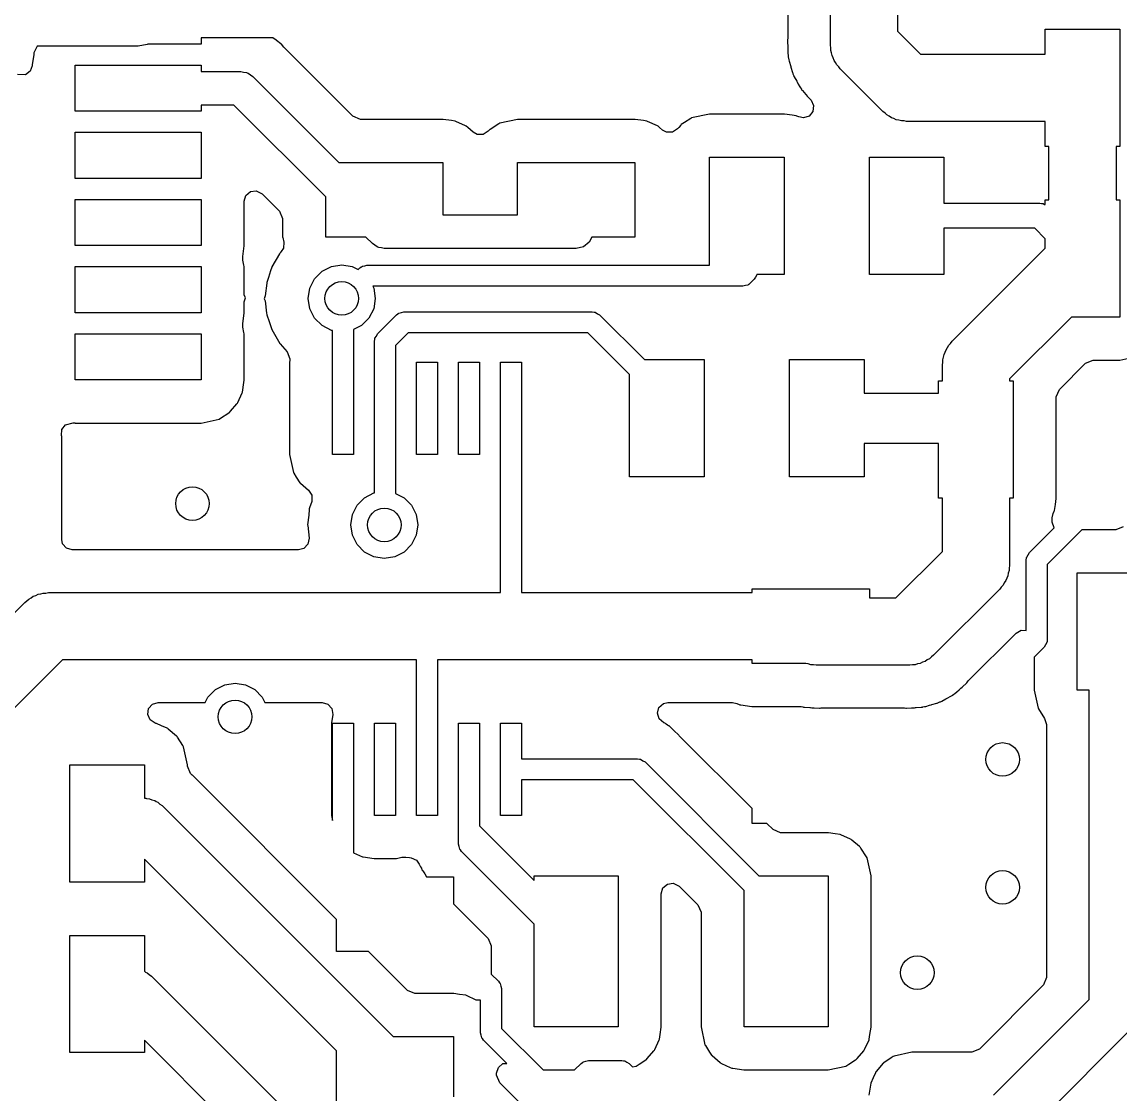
# Model space of a CAD drawing. Extents: x 0.01 to 3.57, y 0.02 to 1.96.
# Drawn here: x 2.652 to 3.167, y 0.691 to 1.194 of the extents above; entities that cross this region are included whole.
import ezdxf

# ---------------------------------------------------------------- set-up
doc = ezdxf.new("R2010")
doc.units = 0
doc.header["$MEASUREMENT"] = 0
doc.layers.add('BLACK', color=7, linetype='CONTINUOUS')

msp = doc.modelspace()

# ---------------------------------------------------------------- linework, layer by layer
at = {"layer": 'BLACK', "linetype": 'CONTINUOUS'}
for p, q in [((3.03079, 1.18272), (3.03079, 1.23272)), ((3.06228, 1.23272), (3.06228, 1.18924)), ((3.01077, 1.21333), (3.01077, 1.18592)), ((3.13154, 1.19022), (3.16654, 1.19022)), ((3.13154, 1.17846), (3.13154, 1.19022)), ((3.16654, 1.19022), (3.16654, 1.13522)), ((2.7693, 1.18614), (2.73563, 1.18614)), ((2.73563, 1.18614), (2.73563, 1.18319)), ((2.77076, 1.185), (2.7693, 1.18614)), ((2.77097, 1.18484), (2.77076, 1.185)), ((2.77303, 1.1834), (2.77097, 1.18484)), ((3.01071, 1.18515), (3.01062, 1.1846)), ((3.01077, 1.18592), (3.01071, 1.18515)), ((3.06228, 1.18924), (3.07306, 1.17846)), ((2.65764, 1.18002), (2.6572, 1.17904)), ((2.65864, 1.1822), (2.65764, 1.18002)), ((2.7061, 1.1822), (2.65864, 1.1822)), ((2.71035, 1.183), (2.7061, 1.1822)), ((2.71067, 1.18319), (2.71035, 1.183)), ((2.73563, 1.18319), (2.71067, 1.18319)), ((2.77323, 1.18317), (2.77303, 1.1834)), ((2.77445, 1.18177), (2.77323, 1.18317)), ((2.77468, 1.18152), (2.77445, 1.18177)), ((2.80683, 1.14937), (2.77468, 1.18152)), ((3.01062, 1.1846), (3.01063, 1.18434)), ((3.01063, 1.18434), (3.01063, 1.18434)), ((3.01063, 1.18434), (3.01076, 1.18191)), ((3.01076, 1.18191), (3.01077, 1.18165)), ((3.01077, 1.18165), (3.01077, 1.18084)), ((3.01077, 1.18084), (3.01078, 1.18071)), ((3.01078, 1.18071), (3.01085, 1.18004)), ((3.01085, 1.18004), (3.01087, 1.17978)), ((3.01087, 1.17978), (3.01101, 1.17709)), ((3.03098, 1.18149), (3.03079, 1.18272)), ((3.03098, 1.18025), (3.03098, 1.18149)), ((3.03136, 1.17907), (3.03098, 1.18025)), ((2.6571, 1.17836), (2.6564, 1.17353)), ((2.6572, 1.17904), (2.6571, 1.17836)), ((3.01101, 1.17709), (3.01108, 1.17684)), ((3.01108, 1.17684), (3.01108, 1.17684)), ((3.01108, 1.17684), (3.01116, 1.17656)), ((3.01116, 1.17656), (3.0113, 1.17579)), ((3.0113, 1.17579), (3.01136, 1.17524)), ((3.01136, 1.17524), (3.01219, 1.17268)), ((3.03156, 1.17785), (3.03136, 1.17907)), ((3.03212, 1.17675), (3.03156, 1.17785)), ((3.0325, 1.17557), (3.03212, 1.17675)), ((3.03323, 1.17456), (3.0325, 1.17557)), ((3.0338, 1.17346), (3.03323, 1.17456)), ((3.07306, 1.17846), (3.13154, 1.17846)), ((2.6554, 1.17047), (2.65316, 1.1688)), ((2.65637, 1.17309), (2.6554, 1.17047)), ((2.65638, 1.17317), (2.65637, 1.17309)), ((2.6564, 1.17353), (2.65638, 1.17335)), ((2.65638, 1.17335), (2.65638, 1.17317)), ((2.67657, 1.15169), (2.67657, 1.17335)), ((2.67657, 1.17335), (2.73563, 1.17335)), ((2.73563, 1.17335), (2.73563, 1.17039)), ((2.73563, 1.17039), (2.75425, 1.17039)), ((2.75425, 1.17039), (2.75553, 1.1701)), ((2.75553, 1.1701), (2.75683, 1.16995)), ((2.75683, 1.16995), (2.75722, 1.16971)), ((2.75722, 1.16971), (2.75766, 1.16961)), ((2.75766, 1.16961), (2.75869, 1.16879)), ((3.01219, 1.17268), (3.01226, 1.17243)), ((3.01226, 1.17243), (3.01296, 1.16983)), ((3.01296, 1.16983), (3.01308, 1.1696)), ((3.01308, 1.1696), (3.01321, 1.16933)), ((3.01321, 1.16933), (3.01351, 1.16862)), ((3.03467, 1.17258), (3.0338, 1.17346)), ((3.0354, 1.17158), (3.03467, 1.17258)), ((3.0554, 1.15158), (3.0354, 1.17158)), ((2.65316, 1.1688), (2.64941, 1.16891)), ((2.75869, 1.16879), (2.7598, 1.16809)), ((2.7598, 1.16809), (2.80017, 1.12772)), ((3.01351, 1.16862), (3.0136, 1.16834)), ((3.0136, 1.16834), (3.0136, 1.16834)), ((3.0136, 1.16834), (3.01368, 1.16809)), ((3.01368, 1.16809), (3.01381, 1.16786)), ((3.01381, 1.16786), (3.01381, 1.16786)), ((3.01381, 1.16786), (3.01503, 1.16576)), ((3.01503, 1.16576), (3.01515, 1.16553)), ((3.01515, 1.16553), (3.01568, 1.16449)), ((3.01568, 1.16449), (3.01637, 1.16313)), ((3.01637, 1.16313), (3.0167, 1.16272)), ((3.0167, 1.16272), (3.01672, 1.1627)), ((3.01672, 1.1627), (3.01716, 1.16206)), ((3.01716, 1.16206), (3.01725, 1.1619)), ((3.01725, 1.1619), (3.01744, 1.16158)), ((3.01744, 1.16158), (3.01761, 1.16138)), ((3.01761, 1.16138), (3.01761, 1.16138)), ((3.01761, 1.16138), (3.01924, 1.15958)), ((3.01924, 1.15958), (3.01941, 1.15938)), ((3.01941, 1.15938), (3.01992, 1.15875)), ((2.75097, 1.15465), (2.73563, 1.15465)), ((2.73563, 1.15465), (2.73563, 1.15169)), ((2.79404, 1.11158), (2.75097, 1.15465)), ((3.01992, 1.15875), (3.02049, 1.15818)), ((3.02049, 1.15818), (3.02067, 1.15799)), ((3.02067, 1.15799), (3.02167, 1.15688)), ((3.02167, 1.15688), (3.02288, 1.15436)), ((3.02288, 1.15436), (3.02253, 1.15159)), ((2.73563, 1.15169), (2.67657, 1.15169)), ((2.81034, 1.14791), (2.80683, 1.14937)), ((2.96565, 1.14859), (2.96527, 1.14835)), ((2.97404, 1.15041), (2.96565, 1.14859)), ((3.00904, 1.15041), (2.97404, 1.15041)), ((3.00921, 1.15039), (3.00904, 1.15041)), ((3.01288, 1.14986), (3.00921, 1.15039)), ((3.00921, 1.15039), (3.00921, 1.15039)), ((3.01473, 1.1496), (3.01288, 1.14986)), ((3.01505, 1.14945), (3.01473, 1.1496)), ((3.01592, 1.14905), (3.01505, 1.14945)), ((3.01505, 1.14945), (3.01505, 1.14945)), ((3.01808, 1.1486), (3.01592, 1.14905)), ((3.02074, 1.14944), (3.01808, 1.1486)), ((3.02253, 1.15159), (3.02074, 1.14944)), ((3.0564, 1.15085), (3.0554, 1.15158)), ((3.05728, 1.14998), (3.0564, 1.15085)), ((3.05838, 1.14941), (3.05728, 1.14998)), ((3.05939, 1.14868), (3.05838, 1.14941)), ((3.06056, 1.1483), (3.05939, 1.14868)), ((2.84904, 1.14791), (2.81034, 1.14791)), ((2.84921, 1.14789), (2.84904, 1.14791)), ((2.85309, 1.14733), (2.84921, 1.14789)), ((2.84921, 1.14789), (2.84921, 1.14789)), ((2.85473, 1.1471), (2.85309, 1.14733)), ((2.85505, 1.14695), (2.85473, 1.1471)), ((2.85963, 1.14485), (2.85505, 1.14695)), ((2.85995, 1.14471), (2.85963, 1.14485)), ((2.85963, 1.14485), (2.85963, 1.14485)), ((2.86068, 1.14408), (2.85995, 1.14471)), ((2.86326, 1.14184), (2.86068, 1.14408)), ((2.87527, 1.14585), (2.87117, 1.14322)), ((2.87565, 1.14609), (2.87527, 1.14585)), ((2.87527, 1.14585), (2.87527, 1.14585)), ((2.88404, 1.14791), (2.87565, 1.14609)), ((2.93904, 1.14791), (2.88404, 1.14791)), ((2.93921, 1.14789), (2.93904, 1.14791)), ((2.94309, 1.14733), (2.93921, 1.14789)), ((2.93921, 1.14789), (2.93921, 1.14789)), ((2.94473, 1.1471), (2.94309, 1.14733)), ((2.94505, 1.14695), (2.94473, 1.1471)), ((2.94963, 1.14485), (2.94505, 1.14695)), ((2.94995, 1.14471), (2.94963, 1.14485)), ((2.94963, 1.14485), (2.94963, 1.14485)), ((2.95068, 1.14408), (2.94995, 1.14471)), ((2.95202, 1.14292), (2.95068, 1.14408)), ((2.95904, 1.14344), (2.95902, 1.14342)), ((2.95964, 1.14413), (2.95904, 1.14344)), ((2.96058, 1.14521), (2.95964, 1.14413)), ((2.96081, 1.14548), (2.96058, 1.14521)), ((2.96058, 1.14521), (2.96058, 1.14521)), ((2.96235, 1.14647), (2.96081, 1.14548)), ((2.96527, 1.14835), (2.96235, 1.14647)), ((2.96527, 1.14835), (2.96527, 1.14835)), ((3.06167, 1.14774), (3.06056, 1.1483)), ((3.06289, 1.14755), (3.06167, 1.14774)), ((3.06407, 1.14716), (3.06289, 1.14755)), ((3.06531, 1.14716), (3.06407, 1.14716)), ((3.06654, 1.14697), (3.06531, 1.14716)), ((3.13154, 1.14697), (3.06654, 1.14697)), ((3.13154, 1.13522), (3.13154, 1.14697)), ((2.67657, 1.1202), (2.67657, 1.14185)), ((2.67657, 1.14185), (2.73563, 1.14185)), ((2.73563, 1.14185), (2.73563, 1.1202)), ((2.86511, 1.14083), (2.86326, 1.14184)), ((2.86791, 1.14083), (2.86511, 1.14083)), ((2.87026, 1.14234), (2.86791, 1.14083)), ((2.87058, 1.14271), (2.87026, 1.14234)), ((2.87081, 1.14298), (2.87058, 1.14271)), ((2.87058, 1.14271), (2.87058, 1.14271)), ((2.87117, 1.14322), (2.87081, 1.14298)), ((2.95387, 1.1419), (2.95202, 1.14292)), ((2.95667, 1.1419), (2.95387, 1.1419)), ((2.95902, 1.14342), (2.95667, 1.1419)), ((3.13329, 1.13522), (3.13154, 1.13522)), ((3.13329, 1.11022), (3.13329, 1.13522)), ((3.16654, 1.13522), (3.16478, 1.13522)), ((3.16478, 1.13522), (3.16478, 1.11022)), ((2.97404, 1.07947), (2.97404, 1.13022)), ((2.97404, 1.13022), (3.00904, 1.13022)), ((3.00904, 1.13022), (3.00904, 1.07522)), ((3.04904, 1.07522), (3.04904, 1.13022)), ((3.04904, 1.13022), (3.08404, 1.13022)), ((3.08404, 1.13022), (3.08404, 1.10862)), ((2.80017, 1.12772), (2.84904, 1.12772)), ((2.84904, 1.12772), (2.84904, 1.10309)), ((2.88404, 1.10309), (2.88404, 1.12772)), ((2.88404, 1.12772), (2.93904, 1.12772)), ((2.93904, 1.12772), (2.93904, 1.09272)), ((2.73563, 1.1202), (2.67657, 1.1202)), ((2.75661, 1.11218), (2.75873, 1.11401)), ((2.75873, 1.11401), (2.76149, 1.11441)), ((2.76149, 1.11441), (2.7643, 1.11301)), ((2.7643, 1.11301), (2.77239, 1.10492)), ((2.67657, 1.0887), (2.67657, 1.11035)), ((2.67657, 1.11035), (2.73563, 1.11035)), ((2.73563, 1.11035), (2.73563, 1.0887)), ((2.75583, 1.1095), (2.75661, 1.11218)), ((2.75583, 1.0887), (2.75583, 1.1095)), ((2.79404, 1.09272), (2.79404, 1.11158)), ((3.08404, 1.10862), (3.12904, 1.10862)), ((3.12904, 1.10862), (3.12979, 1.10842)), ((3.12979, 1.10842), (3.13056, 1.10842)), ((3.13056, 1.10842), (3.13124, 1.10803)), ((3.13124, 1.10803), (3.13154, 1.10795)), ((3.13154, 1.10795), (3.13154, 1.11022)), ((3.13154, 1.11022), (3.13329, 1.11022)), ((3.16478, 1.11022), (3.16654, 1.11022)), ((3.16654, 1.11022), (3.16654, 1.05522)), ((2.77239, 1.10492), (2.77384, 1.10141)), ((2.84904, 1.10309), (2.88404, 1.10309)), ((2.77384, 1.10141), (2.77384, 1.09272)), ((2.77384, 1.09272), (2.7739, 1.09246)), ((2.7739, 1.09246), (2.7739, 1.09246)), ((2.7739, 1.09246), (2.77437, 1.09027)), ((2.8129, 1.09272), (2.79404, 1.09272)), ((2.81597, 1.08965), (2.8129, 1.09272)), ((2.91885, 1.09272), (2.91769, 1.0903)), ((2.93904, 1.09272), (2.91885, 1.09272)), ((3.12659, 1.09681), (3.08404, 1.09681)), ((3.08404, 1.09681), (3.08404, 1.07522)), ((3.13154, 1.09186), (3.12659, 1.09681)), ((2.73563, 1.0887), (2.67657, 1.0887)), ((2.7551, 1.08366), (2.7558, 1.08853)), ((2.7558, 1.08853), (2.75583, 1.0887)), ((2.7558, 1.08853), (2.7558, 1.08853)), ((2.77417, 1.08749), (2.77321, 1.0859)), ((2.77437, 1.09027), (2.77417, 1.08749)), ((2.81708, 1.08895), (2.81597, 1.08965)), ((2.81811, 1.08813), (2.81708, 1.08895)), ((2.81855, 1.08803), (2.81811, 1.08813)), ((2.81893, 1.08779), (2.81855, 1.08803)), ((2.82024, 1.08764), (2.81893, 1.08779)), ((2.82152, 1.08734), (2.82024, 1.08764)), ((2.91154, 1.08734), (2.82152, 1.08734)), ((2.91495, 1.08812), (2.91154, 1.08734)), ((2.91769, 1.0903), (2.91495, 1.08812)), ((3.0879, 1.04385), (3.13154, 1.08749)), ((3.13154, 1.08749), (3.13154, 1.09186)), ((2.75517, 1.0819), (2.7551, 1.08366)), ((2.75568, 1.07954), (2.75517, 1.0819)), ((2.77234, 1.08485), (2.76884, 1.07879)), ((2.77247, 1.08508), (2.77234, 1.08485)), ((2.77234, 1.08485), (2.77234, 1.08485)), ((2.77264, 1.08527), (2.77247, 1.08508)), ((2.77321, 1.0859), (2.77264, 1.08527)), ((2.77264, 1.08527), (2.77264, 1.08527)), ((2.67657, 1.0572), (2.67657, 1.07886)), ((2.67657, 1.07886), (2.73563, 1.07886)), ((2.73563, 1.07886), (2.73563, 1.0572)), ((2.75583, 1.07886), (2.75568, 1.07954)), ((2.75583, 1.06559), (2.75583, 1.07886)), ((2.76818, 1.07693), (2.76716, 1.07379)), ((2.76871, 1.07857), (2.76818, 1.07693)), ((2.76884, 1.07879), (2.76871, 1.07857)), ((2.78883, 1.0732), (2.79231, 1.07668)), ((2.79231, 1.07668), (2.7967, 1.07892)), ((2.7967, 1.07892), (2.80157, 1.07969)), ((2.80157, 1.07969), (2.80643, 1.07892)), ((2.80643, 1.07892), (2.80926, 1.07748)), ((2.80926, 1.07748), (2.81008, 1.07821)), ((2.81008, 1.07821), (2.81058, 1.07854)), ((2.81058, 1.07854), (2.81071, 1.07869)), ((2.81071, 1.07869), (2.81087, 1.07874)), ((2.81087, 1.07874), (2.81125, 1.07899)), ((2.81125, 1.07899), (2.81232, 1.07916)), ((2.81232, 1.07916), (2.81337, 1.07947)), ((2.81337, 1.07947), (2.97404, 1.07947)), ((2.76639, 1.07142), (2.76636, 1.07116)), ((2.76716, 1.07379), (2.76639, 1.07142)), ((2.78659, 1.06881), (2.78883, 1.0732)), ((2.99502, 1.0729), (2.99318, 1.07107)), ((2.9956, 1.07396), (2.99502, 1.0729)), ((2.99625, 1.07498), (2.9956, 1.07396)), ((2.99629, 1.07522), (2.99625, 1.07498)), ((3.00904, 1.07522), (2.99629, 1.07522)), ((3.08404, 1.07522), (3.04904, 1.07522)), ((2.76636, 1.07116), (2.76572, 1.06508)), ((2.76636, 1.07116), (2.76636, 1.07116)), ((2.78582, 1.06394), (2.78659, 1.06881)), ((2.98971, 1.06963), (2.81613, 1.06963)), ((2.81613, 1.06963), (2.81654, 1.06881)), ((2.81654, 1.06881), (2.81731, 1.06394)), ((2.99087, 1.06997), (2.98971, 1.06963)), ((2.99205, 1.07022), (2.99087, 1.06997)), ((2.99226, 1.07037), (2.99205, 1.07022)), ((2.99236, 1.07041), (2.99226, 1.07037)), ((2.99248, 1.07054), (2.99236, 1.07041)), ((2.99318, 1.07107), (2.99248, 1.07054)), ((2.75638, 1.06418), (2.75583, 1.06559)), ((2.75583, 1.06229), (2.75638, 1.06418)), ((2.75583, 1.0572), (2.75583, 1.06229)), ((2.76572, 1.06508), (2.7652, 1.06381)), ((2.7652, 1.06381), (2.76572, 1.0628)), ((2.76572, 1.0628), (2.76633, 1.05703)), ((2.78659, 1.05907), (2.78582, 1.06394)), ((2.81731, 1.06394), (2.81654, 1.05907)), ((2.73563, 1.0572), (2.67657, 1.0572)), ((2.7551, 1.05216), (2.7558, 1.05703)), ((2.7558, 1.05703), (2.75583, 1.0572)), ((2.7558, 1.05703), (2.7558, 1.05703)), ((2.76633, 1.05703), (2.76639, 1.05646)), ((2.76639, 1.05646), (2.76647, 1.05622)), ((2.76647, 1.05622), (2.76647, 1.05622)), ((2.76647, 1.05622), (2.7675, 1.05304)), ((2.78883, 1.05468), (2.78659, 1.05907)), ((2.81654, 1.05907), (2.81431, 1.05468)), ((2.81837, 1.04734), (2.82723, 1.0562)), ((2.82723, 1.0562), (2.82793, 1.05672)), ((2.82793, 1.05672), (2.82805, 1.05686)), ((2.82805, 1.05686), (2.82816, 1.05689)), ((2.82816, 1.05689), (2.82836, 1.05704)), ((2.82836, 1.05704), (2.82955, 1.0573)), ((2.82955, 1.0573), (2.83071, 1.05764)), ((2.83071, 1.05764), (2.91904, 1.05764)), ((2.91904, 1.05764), (2.9199, 1.05751)), ((2.9199, 1.05751), (2.92008, 1.05752)), ((2.92008, 1.05752), (2.92018, 1.05747)), ((2.92018, 1.05747), (2.92043, 1.05744)), ((2.92043, 1.05744), (2.92145, 1.05678)), ((2.92145, 1.05678), (2.92252, 1.0562)), ((2.92252, 1.0562), (2.9435, 1.03522)), ((2.75517, 1.0504), (2.7551, 1.05216)), ((2.7675, 1.05304), (2.76871, 1.04931)), ((2.79231, 1.0512), (2.78883, 1.05468)), ((2.7967, 1.04896), (2.79231, 1.0512)), ((2.81082, 1.0512), (2.80709, 1.0493)), ((2.81431, 1.05468), (2.81082, 1.0512)), ((3.14381, 1.05522), (3.11478, 1.02619)), ((3.16654, 1.05522), (3.14381, 1.05522)), ((2.67657, 1.02571), (2.67657, 1.04736)), ((2.67657, 1.04736), (2.73563, 1.04736)), ((2.73563, 1.04736), (2.73563, 1.02571)), ((2.75569, 1.04798), (2.75517, 1.0504)), ((2.75583, 1.04736), (2.75569, 1.04798)), ((2.75583, 1.02571), (2.75583, 1.04736)), ((2.76871, 1.04931), (2.77247, 1.0428)), ((2.79724, 1.04888), (2.7967, 1.04896)), ((2.79724, 0.990709), (2.79724, 1.04888)), ((2.80709, 1.0493), (2.80709, 0.990709)), ((2.81713, 1.04526), (2.81779, 1.04627)), ((2.81779, 1.04627), (2.81837, 1.04734)), ((2.83275, 1.0478), (2.82677, 1.04182)), ((2.917, 1.0478), (2.83275, 1.0478)), ((2.93654, 1.02826), (2.917, 1.0478)), ((2.77247, 1.0428), (2.77264, 1.04261)), ((2.77264, 1.04261), (2.77264, 1.04261)), ((2.77264, 1.04261), (2.77595, 1.03894)), ((2.81693, 1.04386), (2.81705, 1.04473)), ((2.81693, 0.972735), (2.81693, 1.04386)), ((2.81704, 1.04491), (2.8171, 1.045)), ((2.81705, 1.04473), (2.81704, 1.04491)), ((2.8171, 1.045), (2.81713, 1.04526)), ((2.82677, 1.04182), (2.82677, 0.972505)), ((3.085, 1.03987), (3.08573, 1.04087)), ((3.08573, 1.04087), (3.08629, 1.04197)), ((3.08629, 1.04197), (3.08717, 1.04285)), ((3.08717, 1.04285), (3.0879, 1.04385)), ((2.77595, 1.03894), (2.77722, 1.03562)), ((2.77722, 1.0356), (2.77717, 1.0349)), ((2.77722, 1.03562), (2.77722, 1.0356)), ((3.08348, 1.03518), (3.08386, 1.03636)), ((3.08386, 1.03636), (3.08406, 1.03758)), ((3.08406, 1.03758), (3.08462, 1.03869)), ((3.08462, 1.03869), (3.085, 1.03987)), ((3.16654, 1.03502), (3.17493, 1.03684)), ((2.77717, 1.0349), (2.77705, 1.03402)), ((2.77705, 1.03402), (2.77705, 0.990709)), ((2.83661, 0.990709), (2.83661, 1.03402)), ((2.83661, 1.03402), (2.84646, 1.03402)), ((2.84646, 1.03402), (2.84646, 0.990709)), ((2.8563, 0.990709), (2.8563, 1.03402)), ((2.8563, 1.03402), (2.86614, 1.03402)), ((2.86614, 1.03402), (2.86614, 0.990709)), ((2.87598, 0.925965), (2.87598, 1.03402)), ((2.87598, 1.03402), (2.88583, 1.03402)), ((2.88583, 1.03402), (2.88583, 0.925965)), ((2.9435, 1.03522), (2.97154, 1.03522)), ((2.97154, 1.03522), (2.97154, 0.980217)), ((3.01154, 0.980217), (3.01154, 1.03522)), ((3.01154, 1.03522), (3.04654, 1.03522)), ((3.04654, 1.03522), (3.04654, 1.01953)), ((3.08329, 1.03272), (3.08348, 1.03394)), ((3.08329, 1.02522), (3.08329, 1.03272)), ((3.08348, 1.03394), (3.08348, 1.03518)), ((3.13819, 1.02128), (3.15047, 1.03357)), ((3.15047, 1.03357), (3.15398, 1.03502)), ((3.15398, 1.03502), (3.16654, 1.03502)), ((2.73563, 1.02571), (2.67657, 1.02571)), ((2.75565, 1.02447), (2.7558, 1.02553)), ((2.7558, 1.02553), (2.75583, 1.02571)), ((2.7558, 1.02553), (2.7558, 1.02553)), ((2.93654, 0.980217), (2.93654, 1.02826)), ((3.08154, 1.01953), (3.08154, 1.02522)), ((3.08154, 1.02522), (3.08329, 1.02522)), ((3.11478, 1.02619), (3.11478, 1.02522)), ((3.11478, 1.02522), (3.11654, 1.02522)), ((3.11654, 1.02522), (3.11654, 0.970217)), ((2.75486, 1.0197), (2.75501, 1.02002)), ((2.75501, 1.02002), (2.75565, 1.02447)), ((3.13673, 1.01778), (3.13819, 1.02128)), ((2.75239, 1.01452), (2.75262, 1.01479)), ((2.75262, 1.01479), (2.75277, 1.01511)), ((2.75277, 1.01511), (2.75486, 1.0197)), ((2.75277, 1.01511), (2.75277, 1.01511)), ((3.04654, 1.01953), (3.08154, 1.01953)), ((3.13673, 0.970217), (3.13673, 1.01778)), ((2.74465, 1.00774), (2.74856, 1.01025)), ((2.74856, 1.01025), (2.74886, 1.01044)), ((2.74856, 1.01025), (2.74856, 1.01025)), ((2.74886, 1.01044), (2.74941, 1.01108)), ((2.74941, 1.01108), (2.75239, 1.01452)), ((2.75239, 1.01452), (2.75239, 1.01452)), ((2.67028, 1.00247), (2.67195, 1.00471)), ((2.67195, 1.00471), (2.67563, 1.00565)), ((2.67563, 1.00565), (2.6764, 1.00554)), ((2.6764, 1.00554), (2.6764, 1.00554)), ((2.6764, 1.00554), (2.67657, 1.00551)), ((2.67657, 1.00551), (2.73563, 1.00551)), ((2.73563, 1.00551), (2.74402, 1.00734)), ((2.74402, 1.00734), (2.74465, 1.00774)), ((2.67008, 0.999683), (2.67028, 1.00247)), ((2.6702, 0.999134), (2.67008, 0.999683)), ((2.6702, 0.950945), (2.6702, 0.999134)), ((3.08154, 0.995906), (3.04654, 0.995906)), ((3.04654, 0.995906), (3.04654, 0.980217)), ((3.08154, 0.970217), (3.08154, 0.995906)), ((2.77705, 0.990709), (2.77887, 0.982319)), ((2.80709, 0.990709), (2.79724, 0.990709)), ((2.84646, 0.990709), (2.83661, 0.990709)), ((2.86614, 0.990709), (2.8563, 0.990709)), ((2.77887, 0.982319), (2.77911, 0.981945)), ((2.77911, 0.981945), (2.77911, 0.981945)), ((2.77911, 0.981945), (2.78026, 0.980155)), ((2.78026, 0.980155), (2.78198, 0.977483)), ((2.97154, 0.980217), (2.93654, 0.980217)), ((3.04654, 0.980217), (3.01154, 0.980217)), ((2.78198, 0.977483), (2.78225, 0.97725)), ((2.78225, 0.97725), (2.78225, 0.97725)), ((2.78225, 0.97725), (2.78603, 0.973978)), ((2.78603, 0.973978), (2.78754, 0.971626)), ((2.78749, 0.968696), (2.78651, 0.965666)), ((2.78754, 0.971626), (2.78749, 0.968696)), ((2.80879, 0.966973), (2.81228, 0.970457)), ((2.81228, 0.970457), (2.81667, 0.972694)), ((2.81667, 0.972694), (2.81693, 0.972735)), ((2.82677, 0.972505), (2.83079, 0.970457)), ((2.83079, 0.970457), (2.83428, 0.966973)), ((3.08329, 0.970217), (3.08154, 0.970217)), ((3.08329, 0.945244), (3.08329, 0.970217)), ((3.11654, 0.970217), (3.11478, 0.970217)), ((3.11478, 0.970217), (3.11478, 0.93872)), ((3.13632, 0.967324), (3.13671, 0.970041)), ((3.13671, 0.970042), (3.13673, 0.970217)), ((3.13671, 0.970041), (3.13671, 0.970042)), ((2.78633, 0.964936), (2.78605, 0.962261)), ((2.78636, 0.965194), (2.78633, 0.964936)), ((2.78633, 0.964936), (2.78633, 0.964936)), ((2.78651, 0.965666), (2.78636, 0.965194)), ((2.80656, 0.962583), (2.80879, 0.966973)), ((2.83428, 0.966973), (2.83651, 0.962583)), ((3.13525, 0.963075), (3.13577, 0.964204)), ((3.13577, 0.964204), (3.13591, 0.964526)), ((3.13577, 0.964204), (3.13577, 0.964204)), ((3.13591, 0.964526), (3.13632, 0.967324)), ((2.78605, 0.962261), (2.78557, 0.957717)), ((2.80579, 0.957717), (2.80656, 0.962583)), ((2.83651, 0.962583), (2.83728, 0.957717)), ((3.1348, 0.961014), (3.13525, 0.963075)), ((3.1348, 0.959017), (3.1348, 0.961014)), ((3.1357, 0.956336), (3.1348, 0.959017)), ((2.78557, 0.957717), (2.7856, 0.957458)), ((2.7856, 0.957458), (2.7856, 0.957458)), ((2.7856, 0.957458), (2.78623, 0.951463)), ((2.80656, 0.95285), (2.80579, 0.957717)), ((2.83728, 0.957717), (2.83651, 0.95285)), ((3.1241, 0.94474), (3.1357, 0.956336)), ((3.14869, 0.955413), (3.1325, 0.939222)), ((3.16466, 0.955413), (3.14869, 0.955413)), ((3.16817, 0.956866), (3.16466, 0.955413)), ((2.67065, 0.948884), (2.6702, 0.950945)), ((2.67248, 0.946772), (2.67065, 0.948884)), ((2.78573, 0.948714), (2.78382, 0.946673)), ((2.78623, 0.951463), (2.78573, 0.948714)), ((2.80879, 0.94846), (2.80656, 0.95285)), ((2.81228, 0.944976), (2.80879, 0.94846)), ((2.83428, 0.94846), (2.83079, 0.944976)), ((2.83651, 0.95285), (2.83428, 0.94846)), ((2.67516, 0.945984), (2.67248, 0.946772)), ((2.78129, 0.945984), (2.67516, 0.945984)), ((2.78382, 0.946673), (2.78129, 0.945984)), ((2.81667, 0.942739), (2.81228, 0.944976)), ((2.82154, 0.941969), (2.81667, 0.942739)), ((2.8264, 0.942739), (2.82154, 0.941969)), ((2.83079, 0.944976), (2.8264, 0.942739)), ((3.06151, 0.923465), (3.08329, 0.945244)), ((3.12282, 0.942406), (3.12286, 0.942658)), ((3.12286, 0.942658), (3.12352, 0.943676)), ((3.12352, 0.943676), (3.1241, 0.94474)), ((3.11478, 0.93872), (3.11459, 0.937496)), ((3.11459, 0.937496), (3.11459, 0.936257)), ((3.12266, 0.94126), (3.12278, 0.942128)), ((3.12266, 0.908145), (3.12266, 0.94126)), ((3.12277, 0.942309), (3.12282, 0.942406)), ((3.12278, 0.942128), (3.12277, 0.942309)), ((3.1325, 0.939222), (3.1325, 0.903918)), ((3.11345, 0.93275), (3.11307, 0.931571)), ((3.11401, 0.933854), (3.11345, 0.93275)), ((3.11421, 0.935078), (3.11401, 0.933854)), ((3.11459, 0.936257), (3.11421, 0.935078)), ((3.14654, 0.880217), (3.14654, 0.935217)), ((3.14654, 0.935217), (3.17483, 0.935217)), ((2.99404, 0.925965), (2.99404, 0.927717)), ((2.99404, 0.927717), (3.04904, 0.927717)), ((3.04904, 0.927717), (3.04904, 0.923465)), ((3.11017, 0.927585), (3.07917, 0.896581)), ((3.1109, 0.928588), (3.11017, 0.927585)), ((3.11178, 0.929464), (3.1109, 0.928588)), ((3.11234, 0.930568), (3.11178, 0.929464)), ((3.11307, 0.931571), (3.11234, 0.930568)), ((2.6529, 0.921352), (2.6539, 0.922081)), ((2.6539, 0.922081), (2.65478, 0.922957)), ((2.65478, 0.922957), (2.65588, 0.92352)), ((2.65588, 0.92352), (2.65689, 0.924248)), ((2.65689, 0.924248), (2.65806, 0.924631)), ((2.65806, 0.924631), (2.65917, 0.925194)), ((2.65917, 0.925194), (2.66039, 0.925388)), ((2.66039, 0.925388), (2.66157, 0.925771)), ((2.66157, 0.925771), (2.66281, 0.925771)), ((2.66281, 0.925771), (2.66404, 0.925965)), ((2.66404, 0.925965), (2.87598, 0.925965)), ((2.88583, 0.925965), (2.99404, 0.925965)), ((3.04904, 0.923465), (3.06151, 0.923465)), ((2.61001, 0.878465), (2.6529, 0.921352)), ((3.09559, 0.884691), (3.11787, 0.906972)), ((3.11787, 0.906972), (3.12032, 0.908312)), ((3.12032, 0.908312), (3.12266, 0.908145)), ((3.13164, 0.901502), (3.13106, 0.900438)), ((3.1323, 0.90252), (3.13164, 0.901502)), ((3.13233, 0.902772), (3.1323, 0.90252)), ((3.13239, 0.902869), (3.13233, 0.902772)), ((3.1325, 0.903918), (3.13237, 0.90305)), ((3.13237, 0.90305), (3.13239, 0.902869)), ((3.07917, 0.896581), (3.07816, 0.895852)), ((3.13106, 0.900438), (3.12634, 0.895717)), ((2.67056, 0.894469), (2.63066, 0.854572)), ((2.83661, 0.894469), (2.67056, 0.894469)), ((2.83661, 0.821417), (2.83661, 0.894469)), ((2.99404, 0.894469), (2.84646, 0.894469)), ((2.84646, 0.894469), (2.84646, 0.821417)), ((2.99404, 0.892717), (2.99404, 0.894469)), ((3.01931, 0.892717), (2.99404, 0.892717)), ((3.02039, 0.892545), (3.01931, 0.892717)), ((3.02157, 0.892162), (3.02039, 0.892545)), ((3.02281, 0.892162), (3.02157, 0.892162)), ((3.02404, 0.891969), (3.02281, 0.892162)), ((3.06803, 0.891969), (3.02404, 0.891969)), ((3.06926, 0.892162), (3.06803, 0.891969)), ((3.0705, 0.892162), (3.06926, 0.892162)), ((3.07167, 0.892545), (3.0705, 0.892162)), ((3.0729, 0.892739), (3.07167, 0.892545)), ((3.074, 0.893302), (3.0729, 0.892739)), ((3.07518, 0.893685), (3.074, 0.893302)), ((3.07618, 0.894413), (3.07518, 0.893685)), ((3.07729, 0.894976), (3.07618, 0.894413)), ((3.07816, 0.895852), (3.07729, 0.894976)), ((3.12634, 0.895717), (3.12634, 0.880217)), ((2.74228, 0.880457), (2.74667, 0.882694)), ((2.74667, 0.882694), (2.75154, 0.883465)), ((2.75154, 0.883465), (2.7564, 0.882694)), ((2.7564, 0.882694), (2.76079, 0.880457)), ((3.09137, 0.880591), (3.0916, 0.880778)), ((3.0916, 0.880778), (3.092, 0.881101)), ((3.092, 0.881101), (3.09257, 0.881673)), ((3.09257, 0.881673), (3.09276, 0.881851)), ((3.09276, 0.881851), (3.09457, 0.883477)), ((3.09457, 0.883477), (3.09476, 0.883652)), ((3.09457, 0.883477), (3.09457, 0.883477)), ((3.09476, 0.883652), (3.09508, 0.884099)), ((3.09508, 0.884099), (3.09559, 0.884691)), ((2.73751, 0.874449), (2.7388, 0.876973)), ((2.7388, 0.876973), (2.74228, 0.880457)), ((2.76079, 0.880457), (2.76428, 0.876973)), ((2.76428, 0.876973), (2.76556, 0.874449)), ((3.08307, 0.875098), (3.08499, 0.876208)), ((3.08499, 0.876208), (3.08522, 0.876332)), ((3.08522, 0.876332), (3.08762, 0.877554)), ((3.08762, 0.877554), (3.08782, 0.877718)), ((3.08782, 0.877718), (3.08805, 0.877903)), ((3.08782, 0.877718), (3.08782, 0.877718)), ((3.08805, 0.877903), (3.08869, 0.878343)), ((3.08869, 0.878343), (3.08917, 0.878621)), ((3.08917, 0.878621), (3.09003, 0.879396)), ((3.09003, 0.879396), (3.09117, 0.880423)), ((3.09117, 0.880423), (3.09137, 0.880591)), ((3.12634, 0.880217), (3.12816, 0.871826)), ((3.15222, 0.880217), (3.14654, 0.880217)), ((3.15222, 0.735109), (3.15222, 0.880217)), ((2.71058, 0.868782), (2.71098, 0.871549)), ((2.71098, 0.871549), (2.71281, 0.873661)), ((2.71281, 0.873661), (2.71549, 0.874449)), ((2.71549, 0.874449), (2.73751, 0.874449)), ((2.76556, 0.874449), (2.79241, 0.874449)), ((2.79241, 0.874449), (2.79509, 0.873661)), ((2.79509, 0.873661), (2.79692, 0.871549)), ((2.79692, 0.871549), (2.79732, 0.868782)), ((2.94964, 0.869389), (2.95037, 0.872086)), ((2.95037, 0.872086), (2.95244, 0.873958)), ((2.95244, 0.873958), (2.95459, 0.874449)), ((2.95459, 0.874449), (2.98483, 0.874449)), ((2.98483, 0.874449), (2.98689, 0.874001)), ((2.98689, 0.874001), (2.98802, 0.873485)), ((2.98802, 0.873485), (2.98802, 0.873485)), ((2.98802, 0.873485), (2.98835, 0.873338)), ((2.98835, 0.873338), (2.9887, 0.873287)), ((2.9887, 0.873287), (2.99386, 0.872545)), ((2.99386, 0.872545), (2.99386, 0.872545)), ((2.99386, 0.872545), (2.99404, 0.87252)), ((2.99404, 0.87252), (3.01647, 0.87252)), ((3.01647, 0.87252), (3.01699, 0.872492)), ((3.01699, 0.872492), (3.01711, 0.87248)), ((3.01711, 0.87248), (3.01787, 0.872338)), ((3.01787, 0.872338), (3.01816, 0.872262)), ((3.01816, 0.872262), (3.01816, 0.872262)), ((3.01816, 0.872262), (3.01841, 0.872195)), ((3.01841, 0.872195), (3.01867, 0.872181)), ((3.01867, 0.872181), (3.01867, 0.872181)), ((3.01867, 0.872181), (3.0211, 0.872054)), ((3.0211, 0.872054), (3.02136, 0.872034)), ((3.02136, 0.872034), (3.02203, 0.871962)), ((3.02203, 0.871962), (3.02203, 0.871962)), ((3.02203, 0.871962), (3.02216, 0.871949)), ((3.02216, 0.871949), (3.02297, 0.871949)), ((3.02297, 0.871949), (3.02323, 0.871942)), ((3.02323, 0.871942), (3.02566, 0.871815)), ((3.02566, 0.871815), (3.02566, 0.871815)), ((3.02566, 0.871815), (3.02592, 0.871801)), ((3.02592, 0.871801), (3.02646, 0.871888)), ((3.02646, 0.871888), (3.02724, 0.871949)), ((3.02724, 0.871949), (3.06483, 0.871949)), ((3.06483, 0.871949), (3.0656, 0.871888)), ((3.0656, 0.871888), (3.06615, 0.871801)), ((3.06615, 0.871801), (3.06641, 0.871815)), ((3.06641, 0.871815), (3.06883, 0.871942)), ((3.06641, 0.871815), (3.06641, 0.871815)), ((3.06883, 0.871942), (3.06909, 0.871949)), ((3.06909, 0.871949), (3.0699, 0.871949)), ((3.0699, 0.871949), (3.07015, 0.871974)), ((3.07015, 0.871974), (3.07071, 0.872034)), ((3.07071, 0.872034), (3.07097, 0.872054)), ((3.07097, 0.872054), (3.0734, 0.872181)), ((3.0734, 0.872181), (3.07366, 0.872195)), ((3.0734, 0.872181), (3.0734, 0.872181)), ((3.07366, 0.872195), (3.07391, 0.872262)), ((3.07391, 0.872262), (3.07419, 0.872338)), ((3.07391, 0.872262), (3.07391, 0.872262)), ((3.07419, 0.872338), (3.07496, 0.87248)), ((3.07496, 0.87248), (3.07525, 0.872511)), ((3.07525, 0.872511), (3.07551, 0.872538)), ((3.07525, 0.872511), (3.07525, 0.872511)), ((3.07551, 0.872538), (3.07728, 0.873114)), ((3.07728, 0.873114), (3.07807, 0.87337)), ((3.07807, 0.87337), (3.07832, 0.873444)), ((3.07832, 0.873444), (3.08067, 0.874073)), ((3.08067, 0.874074), (3.08092, 0.874141)), ((3.08067, 0.874073), (3.08067, 0.874074)), ((3.08092, 0.874141), (3.08115, 0.874259)), ((3.08115, 0.874259), (3.08141, 0.874392)), ((3.08141, 0.874392), (3.08213, 0.87469)), ((3.08213, 0.87469), (3.08241, 0.874781)), ((3.08241, 0.874781), (3.08266, 0.874861)), ((3.08241, 0.874781), (3.08241, 0.874781)), ((3.08266, 0.874861), (3.08307, 0.875098)), ((3.12816, 0.871826), (3.1284, 0.871453)), ((3.1284, 0.871453), (3.1284, 0.871453)), ((3.1284, 0.871453), (3.13127, 0.86699)), ((2.71174, 0.86624), (2.71058, 0.868782)), ((2.71409, 0.864729), (2.71174, 0.86624)), ((2.79732, 0.868782), (2.79676, 0.8649)), ((2.95048, 0.866723), (2.94964, 0.869389)), ((2.95262, 0.864936), (2.95048, 0.866723)), ((3.13127, 0.86699), (3.13117, 0.866923)), ((3.13117, 0.866923), (3.1322, 0.86414)), ((2.71437, 0.864646), (2.71409, 0.864729)), ((2.71473, 0.864595), (2.71437, 0.864646)), ((2.717, 0.863558), (2.71473, 0.864595)), ((2.71963, 0.862355), (2.717, 0.863558)), ((2.71995, 0.862207), (2.71963, 0.862355)), ((2.71963, 0.862355), (2.71963, 0.862355)), ((2.72022, 0.861975), (2.71995, 0.862207)), ((2.72403, 0.858675), (2.72022, 0.861975)), ((2.72022, 0.861975), (2.72022, 0.861975)), ((2.79676, 0.864899), (2.79673, 0.864724)), ((2.79673, 0.864724), (2.79673, 0.821417)), ((2.79676, 0.8649), (2.79676, 0.864899)), ((2.79724, 0.819065), (2.79724, 0.864724)), ((2.79724, 0.864724), (2.80709, 0.864724)), ((2.80709, 0.864724), (2.80709, 0.803935)), ((2.81693, 0.821417), (2.81693, 0.864724)), ((2.81693, 0.864724), (2.82677, 0.864724)), ((2.82677, 0.864724), (2.82677, 0.821417)), ((2.8563, 0.808031), (2.8563, 0.864724)), ((2.8563, 0.864724), (2.86614, 0.864724)), ((2.86614, 0.864724), (2.86614, 0.816605)), ((2.87598, 0.821417), (2.87598, 0.864724)), ((2.87598, 0.864724), (2.88583, 0.864724)), ((2.88583, 0.864724), (2.88583, 0.847992)), ((2.95286, 0.864832), (2.95262, 0.864936)), ((2.95315, 0.864708), (2.95286, 0.864832)), ((2.95286, 0.864832), (2.95286, 0.864832)), ((2.9534, 0.864517), (2.95315, 0.864708)), ((2.95378, 0.864219), (2.9534, 0.864517)), ((2.9534, 0.864517), (2.9534, 0.864517)), ((2.95443, 0.863792), (2.95378, 0.864219)), ((2.95486, 0.863558), (2.95443, 0.863792)), ((2.95513, 0.863408), (2.95486, 0.863558)), ((2.95486, 0.863558), (2.95486, 0.863558)), ((2.95634, 0.862269), (2.95513, 0.863408)), ((2.9564, 0.862216), (2.95634, 0.862269)), ((2.95675, 0.861913), (2.9564, 0.862216)), ((2.95689, 0.861809), (2.95675, 0.861913)), ((2.95769, 0.861009), (2.95689, 0.861809)), ((2.9578, 0.8609), (2.95769, 0.861009)), ((2.9592, 0.859587), (2.9578, 0.8609)), ((3.1322, 0.86414), (3.1322, 0.745456)), ((2.7243, 0.858443), (2.72403, 0.858675)), ((2.72449, 0.858144), (2.7243, 0.858443)), ((2.72695, 0.854324), (2.72449, 0.858144)), ((2.72449, 0.858144), (2.72449, 0.858144)), ((2.95972, 0.859094), (2.9592, 0.859587)), ((2.95988, 0.858843), (2.95972, 0.859094)), ((2.96017, 0.858524), (2.95988, 0.858843)), ((2.99404, 0.824662), (2.96017, 0.858524)), ((2.72741, 0.853607), (2.72695, 0.854324)), ((2.72923, 0.845217), (2.72741, 0.853607)), ((2.67404, 0.790217), (2.67404, 0.845217)), ((2.67404, 0.845217), (2.70904, 0.845217)), ((2.70904, 0.845217), (2.70904, 0.829528)), ((2.72923, 0.844607), (2.72923, 0.845217)), ((2.88583, 0.847992), (2.94035, 0.847992)), ((2.94035, 0.847992), (2.94122, 0.847866)), ((2.94122, 0.847866), (2.9414, 0.847879)), ((2.9414, 0.847879), (2.9415, 0.847826)), ((2.9415, 0.847826), (2.94175, 0.847789)), ((2.94175, 0.847789), (2.94277, 0.847132)), ((2.94277, 0.847132), (2.94383, 0.846551)), ((2.94383, 0.846551), (2.99724, 0.79315)), ((2.73065, 0.841136), (2.72923, 0.844607)), ((2.73146, 0.840306), (2.73065, 0.841136)), ((2.7315, 0.840269), (2.73146, 0.840306)), ((2.79904, 0.772732), (2.7315, 0.840269)), ((2.93832, 0.83815), (2.88583, 0.83815)), ((2.88583, 0.83815), (2.88583, 0.821417)), ((2.99028, 0.78619), (2.93832, 0.83815)), ((2.70904, 0.829528), (2.70943, 0.829489)), ((2.70943, 0.829489), (2.70961, 0.829513)), ((2.70961, 0.829513), (2.70992, 0.829441)), ((2.70992, 0.829441), (2.71133, 0.829303)), ((2.71133, 0.829303), (2.71255, 0.828817)), ((2.71255, 0.828817), (2.71382, 0.828515)), ((2.71382, 0.828515), (2.71454, 0.828023)), ((2.71454, 0.828023), (2.71535, 0.8277)), ((2.71535, 0.8277), (2.71631, 0.826809)), ((2.71631, 0.826809), (2.71739, 0.826068)), ((2.71739, 0.826068), (2.82574, 0.717717)), ((2.99404, 0.817717), (2.99404, 0.824662)), ((2.79673, 0.821417), (2.79724, 0.819065)), ((2.82677, 0.821417), (2.81693, 0.821417)), ((2.84646, 0.821417), (2.83661, 0.821417)), ((2.88583, 0.821417), (2.87598, 0.821417)), ((2.86614, 0.816605), (2.89185, 0.790897)), ((3.00098, 0.817717), (2.99404, 0.817717)), ((3.0039, 0.814799), (3.00098, 0.817717)), ((3.00741, 0.813346), (3.0039, 0.814799)), ((3.02965, 0.813346), (3.00741, 0.813346)), ((3.02982, 0.813321), (3.02965, 0.813346)), ((3.03304, 0.812859), (3.02982, 0.813321)), ((3.02982, 0.813321), (3.02982, 0.813321)), ((3.03534, 0.812528), (3.03304, 0.812859)), ((3.03566, 0.812381), (3.03534, 0.812528)), ((3.04024, 0.810288), (3.03566, 0.812381)), ((3.04056, 0.81014), (3.04024, 0.810288)), ((3.04024, 0.810288), (3.04024, 0.810288)), ((3.04083, 0.809908), (3.04056, 0.81014)), ((3.04436, 0.806853), (3.04083, 0.809908)), ((3.04083, 0.809908), (3.04083, 0.809908)), ((2.80709, 0.803935), (2.80854, 0.803273)), ((2.85664, 0.806868), (2.8563, 0.808031)), ((2.8569, 0.805683), (2.85664, 0.806868)), ((2.85705, 0.805479), (2.8569, 0.805683)), ((2.85708, 0.805373), (2.85705, 0.805479)), ((2.85722, 0.805254), (2.85708, 0.805373)), ((2.85774, 0.804552), (2.85722, 0.805254)), ((2.89185, 0.770442), (2.85774, 0.804552)), ((3.04491, 0.806376), (3.04436, 0.806853)), ((3.0451, 0.806077), (3.04491, 0.806376)), ((3.0477, 0.802039), (3.0451, 0.806077)), ((3.0451, 0.806077), (3.0451, 0.806077)), ((2.79904, 0.711013), (2.70904, 0.801013)), ((2.70904, 0.801013), (2.70904, 0.790217)), ((2.80854, 0.803273), (2.81124, 0.802039)), ((2.81124, 0.802039), (2.81159, 0.801988)), ((2.81159, 0.801988), (2.81675, 0.801246)), ((2.81675, 0.801246), (2.81675, 0.801246)), ((2.81675, 0.801246), (2.81693, 0.80122)), ((2.81693, 0.80122), (2.82677, 0.80122)), ((2.82677, 0.80122), (2.8273, 0.801335)), ((2.8273, 0.801335), (2.82981, 0.801882)), ((2.82981, 0.801882), (2.83157, 0.801945)), ((2.83157, 0.801945), (2.83342, 0.80168)), ((2.83342, 0.80168), (2.83409, 0.801583)), ((2.83409, 0.801583), (2.83663, 0.800422)), ((2.83663, 0.800422), (2.83781, 0.798579)), ((2.83781, 0.798579), (2.83794, 0.798634)), ((2.83794, 0.798634), (2.83806, 0.798348)), ((2.83806, 0.798348), (2.83815, 0.798048)), ((3.04802, 0.80154), (3.0477, 0.802039)), ((3.04984, 0.79315), (3.04802, 0.80154)), ((2.83815, 0.798048), (2.83831, 0.797779)), ((2.83831, 0.797779), (2.83856, 0.797362)), ((2.83856, 0.797362), (2.8389, 0.796663)), ((2.8389, 0.796663), (2.83919, 0.795921)), ((2.83919, 0.795921), (2.83955, 0.795433)), ((2.83955, 0.795433), (2.84022, 0.794513)), ((2.84022, 0.794513), (2.84047, 0.794122)), ((2.84047, 0.794122), (2.8413, 0.792717)), ((2.70904, 0.790217), (2.67404, 0.790217)), ((2.8413, 0.792717), (2.85404, 0.792717)), ((2.85404, 0.792717), (2.85404, 0.779945)), ((2.89185, 0.790897), (2.89185, 0.79315)), ((2.89185, 0.79315), (2.93122, 0.79315)), ((2.93122, 0.79315), (2.93122, 0.722283)), ((2.9522, 0.787442), (2.95432, 0.789272)), ((2.95432, 0.789272), (2.95708, 0.78967)), ((2.95708, 0.78967), (2.95989, 0.788268)), ((2.95989, 0.788268), (2.96863, 0.779528)), ((2.99724, 0.79315), (3.02965, 0.79315)), ((3.02965, 0.79315), (3.02965, 0.722283)), ((3.04984, 0.722283), (3.04984, 0.79315)), ((2.95142, 0.78476), (2.9522, 0.787442)), ((2.95142, 0.722283), (2.95142, 0.78476)), ((2.99028, 0.722283), (2.99028, 0.78619)), ((2.85404, 0.779945), (2.8702, 0.763779)), ((2.96863, 0.779528), (2.97008, 0.77602)), ((2.79904, 0.757717), (2.79904, 0.772732)), ((2.97008, 0.77602), (2.97008, 0.722283)), ((2.89185, 0.722283), (2.89185, 0.770442)), ((2.67404, 0.710217), (2.67404, 0.765217)), ((2.67404, 0.765217), (2.70904, 0.765217)), ((2.70904, 0.765217), (2.70904, 0.748367)), ((2.8702, 0.763779), (2.87165, 0.760272)), ((2.81405, 0.757717), (2.79904, 0.757717)), ((2.8324, 0.739366), (2.81405, 0.757717)), ((2.87165, 0.760272), (2.87165, 0.747058)), ((2.70904, 0.748367), (2.70954, 0.748023)), ((2.70954, 0.748023), (2.71035, 0.7477)), ((2.71035, 0.7477), (2.71131, 0.746809)), ((2.87165, 0.747058), (2.87502, 0.743696)), ((2.71131, 0.746809), (2.71239, 0.746068)), ((2.71239, 0.746068), (2.80324, 0.655217)), ((2.87502, 0.743696), (2.87554, 0.742994)), ((2.87554, 0.742994), (2.87568, 0.742875)), ((2.87568, 0.742875), (2.87571, 0.742769)), ((2.87571, 0.742769), (2.87586, 0.742565)), ((2.87586, 0.742565), (2.87612, 0.74138)), ((3.13075, 0.741948), (3.10067, 0.711866)), ((3.1322, 0.745456), (3.13075, 0.741948)), ((2.83591, 0.737913), (2.8324, 0.739366)), ((2.85404, 0.737913), (2.83591, 0.737913)), ((2.85421, 0.737888), (2.85404, 0.737913)), ((2.85673, 0.737525), (2.85421, 0.737888)), ((2.85421, 0.737888), (2.85421, 0.737888)), ((2.85973, 0.737095), (2.85673, 0.737525)), ((2.86005, 0.736948), (2.85973, 0.737095)), ((2.86463, 0.734854), (2.86005, 0.736948)), ((2.87612, 0.74138), (2.87646, 0.740217)), ((2.87646, 0.740217), (2.87646, 0.721605)), ((2.86661, 0.734854), (2.86463, 0.734854)), ((2.86661, 0.719567), (2.86661, 0.734854)), ((3.10733, 0.690217), (3.15222, 0.735109)), ((2.87646, 0.721605), (2.89598, 0.702087)), ((2.93122, 0.722283), (2.89185, 0.722283)), ((2.9509, 0.718661), (2.95139, 0.722108)), ((2.95139, 0.722109), (2.95142, 0.722283)), ((2.95139, 0.722108), (2.95139, 0.722109)), ((2.97008, 0.722283), (2.9719, 0.713893)), ((3.02965, 0.722283), (2.99028, 0.722283)), ((3.04932, 0.718661), (3.04982, 0.722108)), ((3.04982, 0.722109), (3.04984, 0.722283)), ((3.04982, 0.722108), (3.04982, 0.722109)), ((3.17239, 0.721865), (3.12404, 0.673513)), ((2.79654, 0.628513), (2.70904, 0.716013)), ((2.70904, 0.716013), (2.70904, 0.710217)), ((2.82574, 0.717717), (2.85404, 0.717717)), ((2.85404, 0.717717), (2.85404, 0.68942)), ((2.86696, 0.718404), (2.86661, 0.719567)), ((2.86721, 0.717219), (2.86696, 0.718404)), ((2.86736, 0.717015), (2.86721, 0.717219)), ((2.86739, 0.716908), (2.86736, 0.717015)), ((2.86753, 0.716789), (2.86739, 0.716908)), ((2.86806, 0.716087), (2.86753, 0.716789)), ((2.879, 0.705146), (2.86806, 0.716087)), ((2.94836, 0.711687), (2.95045, 0.716271)), ((2.95045, 0.716271), (2.9506, 0.716593)), ((2.9506, 0.716593), (2.9509, 0.718661)), ((3.04678, 0.711687), (3.04888, 0.716271)), ((3.04888, 0.716271), (3.04902, 0.716593)), ((3.04902, 0.716593), (3.04932, 0.718661)), ((2.79904, 0.682717), (2.79904, 0.711013)), ((2.94485, 0.70748), (2.94798, 0.711096)), ((2.94798, 0.711096), (2.94821, 0.711364)), ((2.94798, 0.711096), (2.94798, 0.711096)), ((2.94821, 0.711364), (2.94836, 0.711687)), ((2.94836, 0.711687), (2.94836, 0.711687)), ((2.9719, 0.713893), (2.97214, 0.71352)), ((2.97214, 0.71352), (2.97214, 0.71352)), ((2.97214, 0.71352), (2.97409, 0.710497)), ((3.04327, 0.70748), (3.0464, 0.711096)), ((3.0464, 0.711096), (3.04664, 0.711364)), ((3.0464, 0.711096), (3.0464, 0.711096)), ((3.04664, 0.711364), (3.04678, 0.711687)), ((3.04678, 0.711687), (3.04678, 0.711687)), ((3.10067, 0.711866), (3.09716, 0.710413)), ((2.70904, 0.710217), (2.67404, 0.710217)), ((2.91451, 0.705618), (2.91462, 0.705755)), ((2.91462, 0.705755), (2.91473, 0.705787)), ((2.91473, 0.705787), (2.91494, 0.705939)), ((2.91494, 0.705939), (2.91612, 0.706194)), ((2.91612, 0.706194), (2.91728, 0.706535)), ((2.91728, 0.706535), (2.93291, 0.706535)), ((2.93291, 0.706535), (2.93378, 0.70641)), ((2.93378, 0.70641), (2.93396, 0.706422)), ((2.93396, 0.706422), (2.93406, 0.706369)), ((2.93406, 0.706369), (2.93431, 0.706333)), ((2.93431, 0.706333), (2.93533, 0.705675)), ((2.93533, 0.705675), (2.93639, 0.705094)), ((2.941, 0.704803), (2.94415, 0.706828)), ((2.94415, 0.706828), (2.94445, 0.70702)), ((2.94415, 0.706828), (2.94415, 0.706828)), ((2.94445, 0.70702), (2.94485, 0.70748)), ((2.97409, 0.710497), (2.97501, 0.709057)), ((2.97501, 0.709057), (2.97528, 0.708825)), ((2.97528, 0.708825), (2.97528, 0.708825)), ((2.97528, 0.708825), (2.97909, 0.705525)), ((3.03942, 0.704803), (3.04257, 0.706828)), ((3.04257, 0.706828), (3.04287, 0.70702)), ((3.04257, 0.706828), (3.04257, 0.706828)), ((3.04287, 0.70702), (3.04327, 0.70748)), ((3.05935, 0.707755), (3.05581, 0.70548)), ((3.06027, 0.708348), (3.05935, 0.707755)), ((3.06065, 0.708588), (3.06027, 0.708348)), ((3.06027, 0.708348), (3.06027, 0.708348)), ((3.06904, 0.710413), (3.06065, 0.708588)), ((3.09716, 0.710413), (3.06904, 0.710413)), ((2.87423, 0.700633), (2.87502, 0.703315)), ((2.87423, 0.69959), (2.87423, 0.700633)), ((2.87502, 0.703315), (2.87713, 0.705146)), ((2.87713, 0.705146), (2.879, 0.705146)), ((2.89598, 0.702087), (2.9108, 0.702087)), ((2.9108, 0.702087), (2.9138, 0.705094)), ((2.9138, 0.705094), (2.91451, 0.705618)), ((2.93639, 0.705094), (2.93794, 0.703548)), ((2.93794, 0.703548), (2.93961, 0.703912)), ((2.93961, 0.703912), (2.941, 0.704803)), ((2.97909, 0.705525), (2.97909, 0.705525)), ((2.97909, 0.705525), (2.97936, 0.705293)), ((2.97936, 0.705293), (2.97968, 0.705146)), ((2.97968, 0.705146), (2.97968, 0.705145)), ((2.97968, 0.705145), (2.98369, 0.703315)), ((2.98369, 0.703315), (2.98459, 0.702905)), ((2.98459, 0.702905), (2.98494, 0.702854)), ((2.98494, 0.702854), (2.9901, 0.702112)), ((2.9901, 0.702112), (2.9901, 0.702112)), ((2.9901, 0.702112), (2.99028, 0.702087)), ((2.99028, 0.702087), (3.02965, 0.702087)), ((3.02965, 0.702087), (3.03804, 0.703912)), ((3.03804, 0.703912), (3.03942, 0.704803)), ((3.0519, 0.700813), (3.05081, 0.698439)), ((3.05204, 0.701136), (3.0519, 0.700813)), ((3.0519, 0.700813), (3.0519, 0.700813)), ((3.05228, 0.701404), (3.05204, 0.701136)), ((3.05558, 0.705212), (3.05228, 0.701404)), ((3.05228, 0.701404), (3.05228, 0.701404)), ((3.05581, 0.70548), (3.05558, 0.705212)), ((3.05558, 0.705212), (3.05558, 0.705212)), ((2.87569, 0.696082), (2.87423, 0.69959)), ((2.88787, 0.683894), (2.87569, 0.696082)), ((3.04966, 0.695907), (3.04884, 0.690217)), ((3.05081, 0.698439), (3.04966, 0.695907))]:
    msp.add_line(p, q, dxfattribs=at)
at = {"layer": 'BLACK'}
for centre in [(2.80157, 1.06394), (2.73154, 0.967717), (2.82154, 0.957717), (2.75154, 0.867717), (3.11154, 0.847717), (3.11154, 0.787717), (3.07154, 0.747717)]:
    msp.add_circle(centre, 0.007874, dxfattribs=at)

doc.saveas('drawing.dxf')
